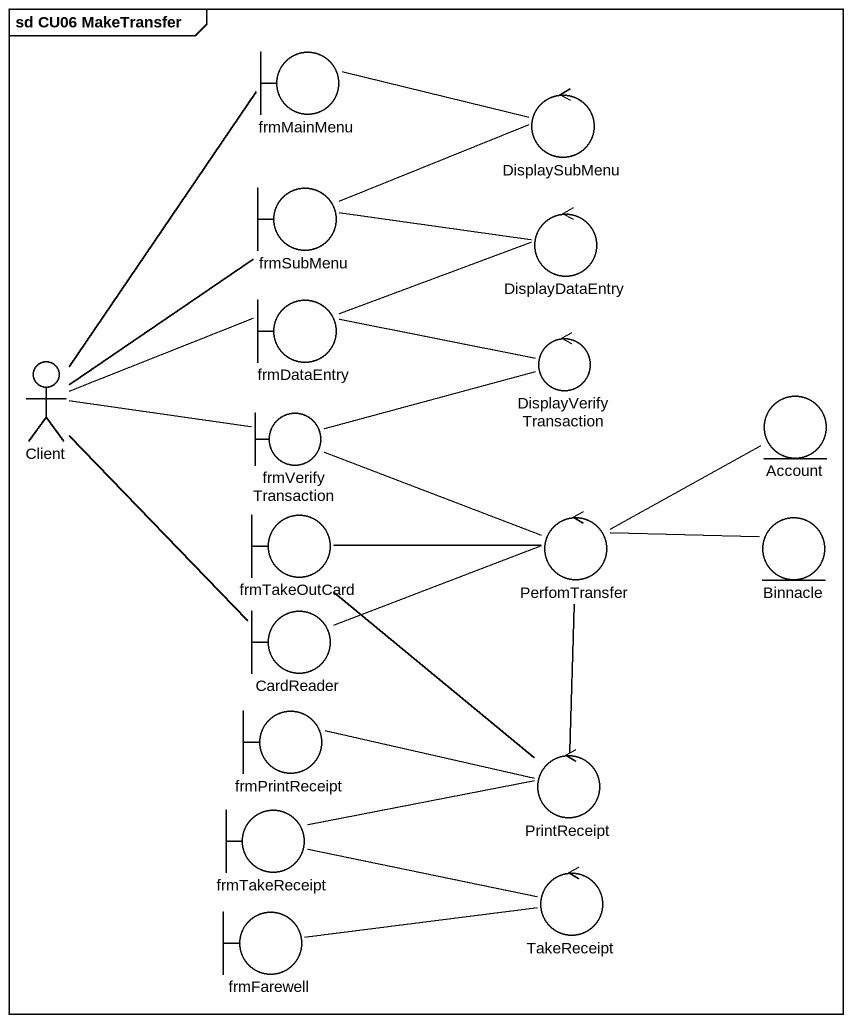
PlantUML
@startuml
mainframe sd CU06 MakeTransfer
boundary frmMainMenu
control DisplaySubMenu
boundary frmSubMenu
control DisplayDataEntry
boundary frmDataEntry
actor Client
control DisplayVerifyTransaction
boundary frmVerifyTransaction
entity Account
boundary frmTakeOutCard
control PerfomTransfer
entity Binnacle
boundary CardReader
boundary frmPrintReceipt
control PrintReceipt
boundary frmTakeReceipt
control TakeReceipt
boundary frmFarewell
frmMainMenu -right- DisplaySubMenu
frmSubMenu -right- DisplaySubMenu
frmSubMenu -right- DisplayDataEntry
frmSubMenu -- Client
DisplayDataEntry -left- frmDataEntry
frmDataEntry -right- DisplayVerifyTransaction
Client -up- frmMainMenu
Client -right- frmDataEntry
Client -right- frmVerifyTransaction
Client -- CardReader
DisplayVerifyTransaction -left- frmVerifyTransaction
frmVerifyTransaction -right- PerfomTransfer
frmTakeOutCard -- PrintReceipt
PerfomTransfer -right- Account
PerfomTransfer -left- frmTakeOutCard
PerfomTransfer -right- Binnacle
PerfomTransfer -- PrintReceipt
CardReader -right- PerfomTransfer
PrintReceipt -left- frmPrintReceipt
PrintReceipt -left- frmTakeReceipt
TakeReceipt -left- frmTakeReceipt
TakeReceipt -left- frmFarewell
@enduml
